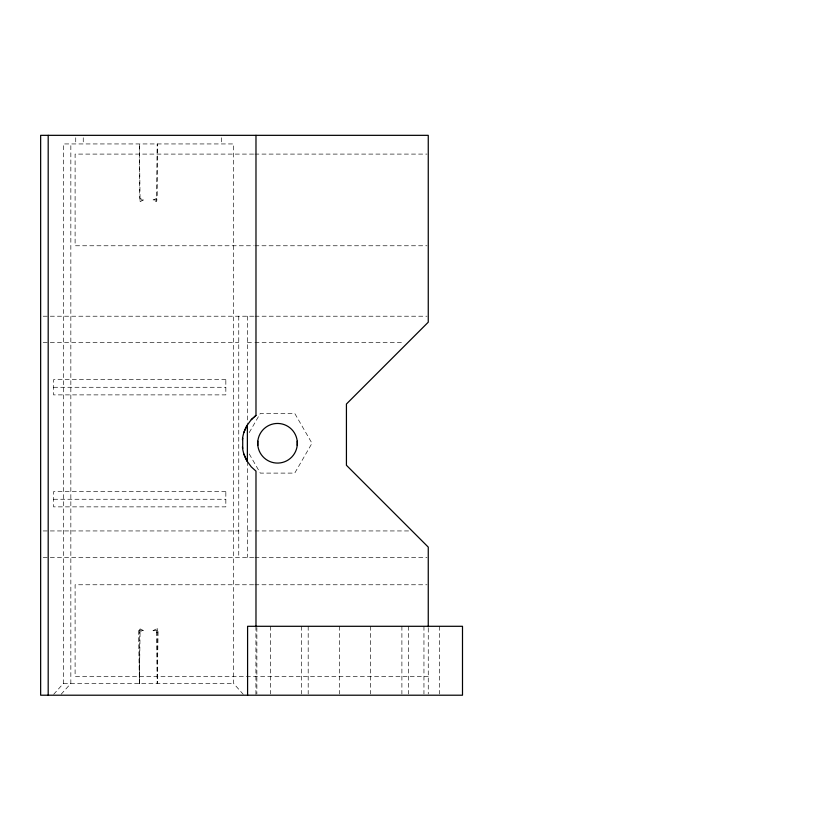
<?xml version="1.0" encoding="UTF-8"?>
<svg xmlns="http://www.w3.org/2000/svg" width="813" height="813" viewBox="0 0 813 813"><rect width="100%" height="100%" fill="white"/><g stroke="black" fill="none" stroke-linecap="round" stroke-linejoin="round"><path stroke-width="0.61" stroke-dasharray="4.07 3.05" d="M139.409 683.469L139.409 628.906L138.515 628.927L139.409 683.469L140.1 628.886L143.555 630.603L139.409 632.311M157.234 632.331L157.153 628.886L158.129 628.886L157.234 683.469L156.533 628.886L153.078 630.603L157.234 632.331L157.234 683.469M249.215 432.607L260.292 413.421L294.743 413.421L311.979 443.268L294.743 473.105L260.292 473.105L249.215 453.918M61.138 694.261L70.843 683.469L70.843 143.942M53.688 694.302L63.404 683.469L63.404 143.942L233.595 143.942L233.595 683.469L243.219 694.302M143.555 199.937L140.1 201.654L139.409 143.942L139.409 198.209L143.555 199.937L139.409 199.937M153.078 199.937L157.234 198.209L157.234 143.942L156.533 201.654L153.078 199.937L157.234 199.937M253.575 154.094L75.101 154.094L75.101 245.77L253.575 245.77M254.845 154.094L426.988 154.094M254.845 245.77L426.988 245.77M43.191 316.216L253.697 316.216M254.967 316.216L426.988 316.216M43.191 342.669L238.758 342.669M247.376 342.669L253.686 342.669M254.947 342.669L403.99 342.669M53.567 387.273L225.841 387.273M53.567 499.253L225.841 499.253M43.191 530.94L238.758 530.94M247.376 530.94L253.707 530.94M254.977 530.94L409.549 530.94M43.191 557.393L253.697 557.393M254.967 557.393L426.988 557.393M253.575 584.771L75.101 584.771L75.101 676.446L428.258 676.446M254.845 584.771L426.988 584.771M139.409 630.603L143.555 630.603M63.404 683.469L233.595 683.469M153.078 630.603L157.234 630.634M439.457 626.295L439.457 693.956M428.258 628.124L428.258 693.936M423.949 626.295L423.949 693.956M408.441 626.295L408.441 693.956M401.896 626.295L401.896 693.956M370.545 626.295L370.545 693.956M339.539 626.295L339.539 693.956M308.188 626.295L308.188 693.956M301.633 626.295L301.633 693.956M270.627 626.295L270.627 693.956M256.867 627.555L256.867 693.956M255.922 626.295L255.922 695.206M247.376 316.216L247.376 423.736M247.376 461.52L247.376 557.393M238.758 316.216L238.758 557.393M221.532 137.793L221.532 143.942M83.251 137.793L83.251 143.942M75.731 137.793L75.731 143.942M225.841 379.661L53.567 379.661L53.567 394.884L225.841 394.884L225.841 379.661M225.841 491.641L53.567 491.641L53.567 506.865L225.841 506.865L225.841 491.641"/><path stroke-width="1.22" d="M242.396 439.569L242.711 438.126L242.711 448.4L242.396 446.957M243.93 432.353L246.939 425.606L251.278 419.63L255.983 415.392L255.983 135.334M255.922 415.453L254.347 416.866M251.278 419.63L252.792 418.268M255.983 626.295L255.983 471.134L251.278 466.896L246.939 460.92L243.93 454.172M428.258 626.853L428.258 547.108L346.429 465.28L346.429 404.02L428.258 322.192L428.258 135.334L40.65 135.334L40.65 695.206L462.495 695.206L462.495 626.295L247.589 626.295L247.589 695.206M297.223 441.195L297.223 445.331A19.807 19.807 0 0 1 265.871 459.294A19.807 19.807 0 0 1 269.459 425.169A19.807 19.807 0 0 1 297.223 445.331M257.823 441.195L257.823 445.331M247.376 425.006L247.376 461.52M48.191 135.334L48.191 695.206M246.939 460.92A35.315 35.315 0 0 1 242.548 448.176M242.548 438.349A35.315 35.315 0 0 1 246.939 425.606"/></g></svg>
